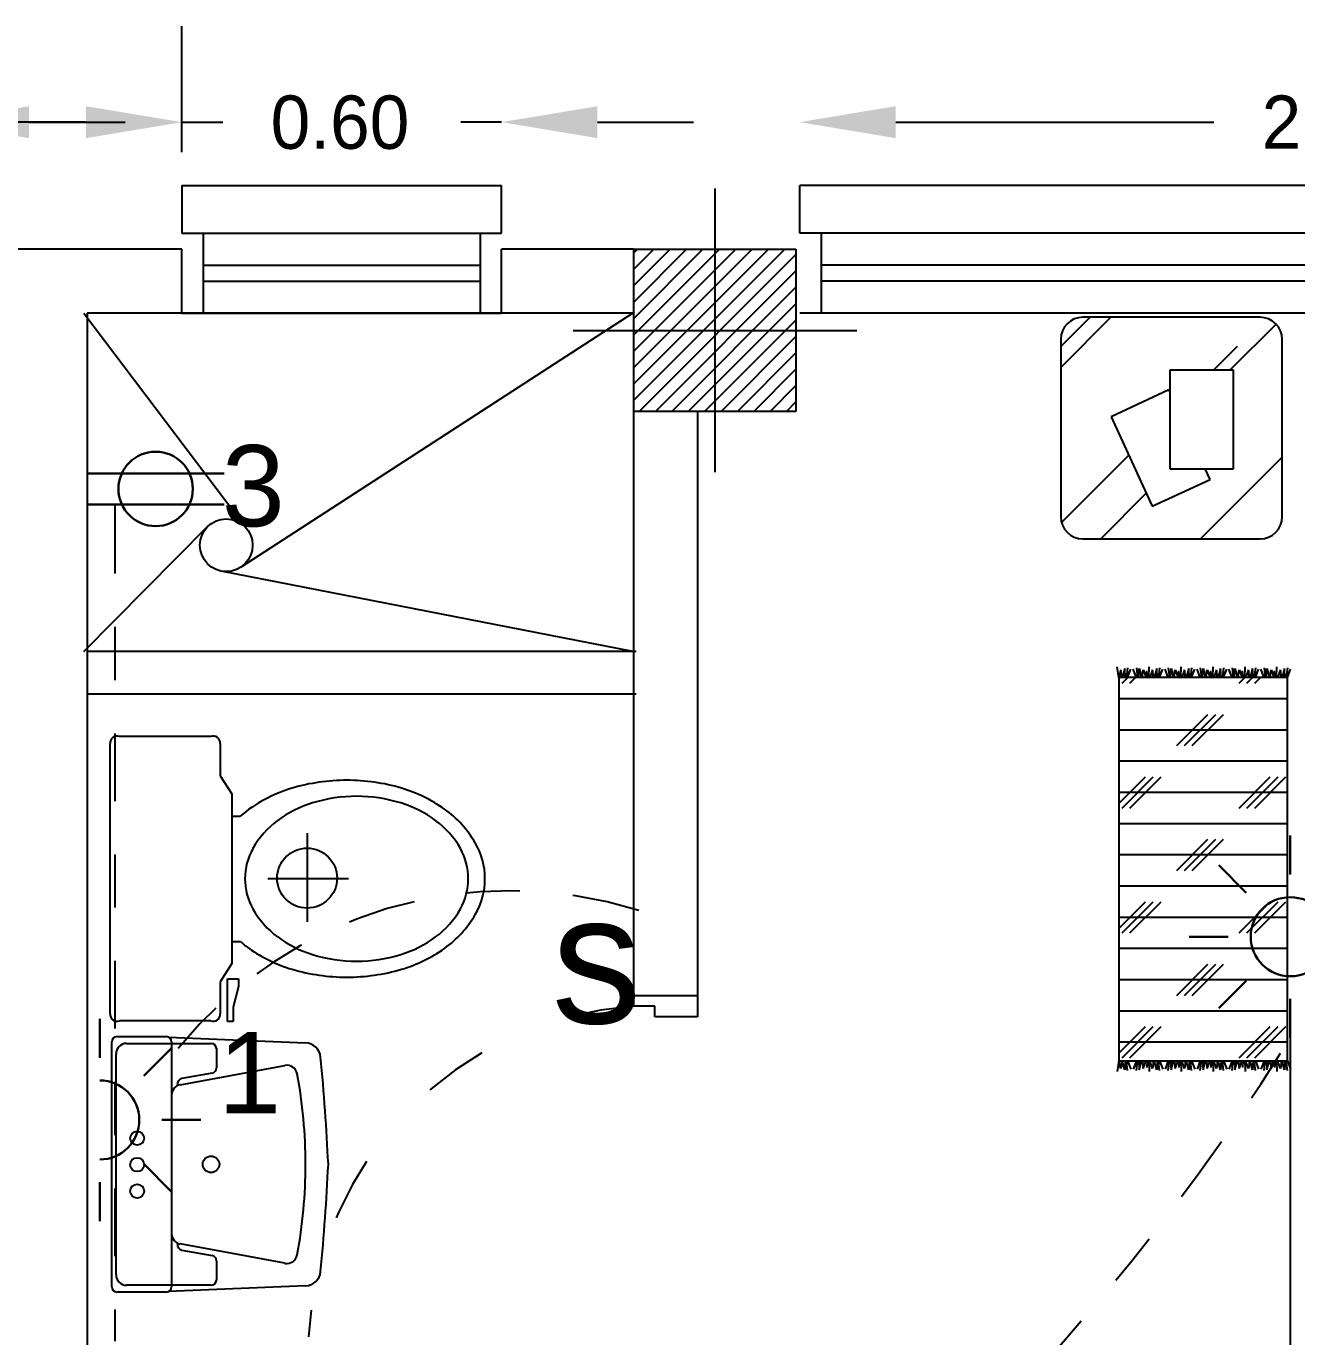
# Model space of a CAD drawing. Extents: x 877.3 to 905.5, y -378.9 to -356.4.
# Drawn here: x 882.188 to 884.573, y -370.705 to -368.246 of the extents above; entities that cross this region are included whole.
import ezdxf

# ---------------------------------------------------------------- set-up
doc = ezdxf.new("R2010")
doc.units = 0
doc.header["$LTSCALE"] = 0.01
doc.linetypes.add('ACAD_ISO03W100', pattern=[30, 12, -18])
doc.linetypes.add('DASHDOT', pattern=[25.4, 12.7, -6.35, 0, -6.35])
doc.layers.get('0').update_dxf_attribs({"linetype": 'CONTINUOUS'})
doc.styles.add('BARRIOS', font='arial.ttf')

msp = doc.modelspace()

# ---------------------------------------------------------------- linework, layer by layer
at = {"color": 7}
for p, q in [((882.4805, -368.4821), (882.4805, -368.2461)), ((882.3005, -368.4261), (882.1205, -368.4261)), ((882.1939, -368.4261), (882.3739, -368.4261)), ((882.4805, -368.4261), (882.5572, -368.4261)), ((883.0805, -368.4261), (883.0038, -368.4261)), ((883.2605, -368.4261), (883.4405, -368.4261)), ((883.8201, -368.4261), (884.4168, -368.4261)), ((882.4805, -368.5446), (883.0805, -368.5446)), ((882.4805, -368.5446), (882.4805, -368.6346)), ((883.0805, -368.6346), (883.0805, -368.5446)), ((883.4809, -368.5506), (883.4809, -369.0826)), ((885.6401, -368.5446), (883.6401, -368.5446)), ((883.6401, -368.6346), (883.6401, -368.5446)), ((882.4805, -368.6346), (883.0805, -368.6346)), ((882.5205, -368.6346), (882.5205, -368.7846)), ((883.0405, -368.6346), (883.0405, -368.7846)), ((885.6401, -368.6346), (883.6401, -368.6346)), ((883.6801, -368.6346), (883.6801, -368.7846)), ((883.3289, -368.6646), (883.6329, -368.6646)), ((883.3289, -368.9686), (883.3289, -368.6646)), ((883.3289, -368.6713), (883.3356, -368.6646)), ((883.3289, -368.702), (883.3664, -368.6646)), ((883.3289, -368.7328), (883.3971, -368.6646)), ((883.3289, -368.7635), (883.4278, -368.6646)), ((883.3289, -368.7942), (883.4585, -368.6646)), ((883.3289, -368.8249), (883.4892, -368.6646)), ((883.3289, -368.8556), (883.5199, -368.6646)), ((883.3289, -368.8863), (883.5506, -368.6646)), ((883.3289, -368.917), (883.5813, -368.6646)), ((883.3289, -368.9477), (883.6121, -368.6646)), ((883.3289, -368.6646), (883.6329, -368.6646)), ((883.3289, -368.9686), (883.3289, -368.6646)), ((883.3388, -368.9686), (883.6329, -368.6745)), ((883.6329, -368.6646), (883.6329, -368.9686)), ((883.6329, -368.6646), (883.6329, -368.9686)), ((882.5205, -368.6946), (883.0405, -368.6946)), ((883.3695, -368.9686), (883.6329, -368.7052)), ((885.6001, -368.6946), (883.6801, -368.6946)), ((882.5205, -368.7246), (883.0405, -368.7246)), ((885.6001, -368.7246), (883.6801, -368.7246)), ((883.4002, -368.9686), (883.6329, -368.7359)), ((883.4309, -368.9686), (883.6329, -368.7666)), ((882.4805, -368.7846), (883.0805, -368.7846)), ((883.4616, -368.9686), (883.6329, -368.7973)), ((885.6401, -368.7846), (883.6401, -368.7846)), ((884.1848, -368.7921), (884.1298, -368.8471)), ((884.224, -368.7921), (884.1298, -368.8863)), ((884.5038, -368.7921), (884.1713, -368.7921)), ((884.5338, -368.8048), (884.4471, -368.8915)), ((883.2149, -368.8166), (883.7469, -368.8166)), ((883.4923, -368.9686), (883.6329, -368.828)), ((884.1298, -368.8336), (884.1298, -369.1661)), ((884.4611, -368.847), (884.4165, -368.8915)), ((884.5454, -369.1661), (884.5454, -368.8336)), ((883.523, -368.9686), (883.6329, -368.8587)), ((883.5538, -368.9686), (883.6329, -368.8894)), ((883.5845, -368.9686), (883.6329, -368.9202)), ((883.6152, -368.9686), (883.6329, -368.9509)), ((883.6329, -368.9686), (883.3289, -368.9686)), ((883.6329, -368.9686), (883.3289, -368.9686)), ((884.2574, -369.0507), (884.1312, -369.1769)), ((884.5454, -369.0547), (884.3924, -369.2077)), ((884.2904, -369.1223), (884.205, -369.2077)), ((884.1713, -369.2077), (884.5038, -369.2077)), ((883.3331, -369.419), (882.3031, -369.419)), ((884.2388, -369.4679), (884.2358, -369.448)), ((884.2423, -369.4534), (884.2388, -369.4679)), ((884.2388, -369.4701), (884.241, -369.4679)), ((884.5551, -369.4679), (884.2388, -369.4679)), ((884.2388, -369.4679), (884.2388, -370.1869)), ((884.2442, -369.4679), (884.2423, -369.4534)), ((884.245, -369.4786), (884.2556, -369.4679)), ((884.2501, -369.4512), (884.2454, -369.4679)), ((884.2509, -369.4679), (884.2501, -369.4512)), ((884.2554, -369.45), (884.2533, -369.4679)), ((884.2553, -369.4679), (884.2614, -369.4524)), ((884.2596, -369.4786), (884.2703, -369.4679)), ((884.2717, -369.4679), (884.2657, -369.4524)), ((884.2717, -369.45), (884.2738, -369.4679)), ((884.2762, -369.4679), (884.277, -369.4512)), ((884.277, -369.4512), (884.2816, -369.4679)), ((884.2829, -369.4679), (884.2847, -369.4534)), ((884.2847, -369.4534), (884.2902, -369.4679)), ((884.2918, -369.4679), (884.2913, -369.4556)), ((884.2952, -369.4679), (884.2957, -369.448)), ((884.3023, -369.4534), (884.2969, -369.4679)), ((884.3041, -369.4679), (884.3023, -369.4534)), ((884.31, -369.4512), (884.3054, -369.4679)), ((884.3108, -369.4679), (884.31, -369.4512)), ((884.3153, -369.45), (884.3132, -369.4679)), ((884.3153, -369.4679), (884.3213, -369.4524)), ((884.3317, -369.4679), (884.3256, -369.4524)), ((884.3316, -369.45), (884.3337, -369.4679)), ((884.3361, -369.4679), (884.3369, -369.4512)), ((884.3369, -369.4512), (884.3416, -369.4679)), ((884.3429, -369.4679), (884.3447, -369.4534)), ((884.3447, -369.4534), (884.3501, -369.4679)), ((884.3517, -369.4679), (884.3513, -369.4556)), ((884.3552, -369.4679), (884.3557, -369.448)), ((884.3622, -369.4534), (884.3568, -369.4679)), ((884.3641, -369.4679), (884.3622, -369.4534)), ((884.37, -369.4512), (884.3654, -369.4679)), ((884.3708, -369.4679), (884.37, -369.4512)), ((884.3753, -369.45), (884.3732, -369.4679)), ((884.3752, -369.4679), (884.3813, -369.4524)), ((884.3917, -369.4679), (884.3856, -369.4524)), ((884.3916, -369.45), (884.3937, -369.4679)), ((884.3961, -369.4679), (884.3969, -369.4512)), ((884.3969, -369.4512), (884.4015, -369.4679)), ((884.4028, -369.4679), (884.4046, -369.4534)), ((884.4046, -369.4534), (884.4101, -369.4679)), ((884.4117, -369.4679), (884.4112, -369.4556)), ((884.4151, -369.4679), (884.4156, -369.448)), ((884.4222, -369.4534), (884.4168, -369.4679)), ((884.424, -369.4679), (884.4222, -369.4534)), ((884.4299, -369.4512), (884.4253, -369.4679)), ((884.4307, -369.4679), (884.4299, -369.4512)), ((884.4352, -369.45), (884.4331, -369.4679)), ((884.4352, -369.4679), (884.4412, -369.4524)), ((884.4516, -369.4679), (884.4455, -369.4524)), ((884.4515, -369.45), (884.4536, -369.4679)), ((884.456, -369.4679), (884.4568, -369.4512)), ((884.4568, -369.4512), (884.4615, -369.4679)), ((884.4628, -369.4679), (884.4646, -369.4534)), ((884.4645, -369.4786), (884.4752, -369.4679)), ((884.4646, -369.4534), (884.47, -369.4679)), ((884.4716, -369.4679), (884.4712, -369.4556)), ((884.4751, -369.4679), (884.4756, -369.448)), ((884.4821, -369.4534), (884.4767, -369.4679)), ((884.4792, -369.4786), (884.4899, -369.4679)), ((884.484, -369.4679), (884.4821, -369.4534)), ((884.4899, -369.4512), (884.4853, -369.4679)), ((884.4907, -369.4679), (884.4899, -369.4512)), ((884.4952, -369.45), (884.4931, -369.4679)), ((884.4938, -369.4786), (884.5045, -369.4679)), ((884.4951, -369.4679), (884.5012, -369.4524)), ((884.5116, -369.4679), (884.5055, -369.4524)), ((884.5115, -369.45), (884.5136, -369.4679)), ((884.516, -369.4679), (884.5168, -369.4512)), ((884.5168, -369.4512), (884.5214, -369.4679)), ((884.5227, -369.4679), (884.5245, -369.4534)), ((884.5245, -369.4534), (884.53, -369.4679)), ((884.5316, -369.4679), (884.5311, -369.4556)), ((884.535, -369.4679), (884.5355, -369.448)), ((884.5421, -369.4534), (884.5367, -369.4679)), ((884.5439, -369.4679), (884.5421, -369.4534)), ((884.5498, -369.4512), (884.5452, -369.4679)), ((884.5506, -369.4679), (884.5498, -369.4512)), ((884.5551, -369.45), (884.553, -369.4679)), ((884.5551, -369.4679), (884.5611, -369.4524)), ((884.5551, -370.1869), (884.5551, -369.4679)), ((883.3331, -369.499), (882.3031, -369.499)), ((884.5551, -369.5079), (884.2388, -369.5079)), ((884.3474, -369.5957), (884.406, -369.5371)), ((884.3621, -369.5957), (884.4206, -369.5371)), ((884.3767, -369.5957), (884.4353, -369.5371)), ((884.5551, -369.5665), (884.2388, -369.5665)), ((882.3459, -370.0987), (882.3459, -369.5919)), ((882.5348, -369.5786), (882.3637, -369.5786)), ((882.5526, -369.5919), (882.5526, -369.6521)), ((884.5551, -369.625), (884.2388, -369.625)), ((882.5526, -369.6521), (882.5741, -369.686)), ((884.2388, -369.7043), (884.2889, -369.6542)), ((884.245, -369.7128), (884.3035, -369.6542)), ((884.2596, -369.7128), (884.3181, -369.6542)), ((884.4645, -369.7128), (884.5231, -369.6542)), ((884.4792, -369.7128), (884.5377, -369.6542)), ((884.4938, -369.7128), (884.5524, -369.6542)), ((882.5741, -369.686), (882.5741, -370.0046)), ((884.5551, -369.6836), (884.2388, -369.6836)), ((882.5741, -369.7277, 0.32), (882.59, -369.7277, 0.32)), ((882.7156, -369.76), (882.7156, -369.9263)), ((884.5551, -369.7422), (884.2388, -369.7422)), ((884.3474, -369.8299), (884.406, -369.7714)), ((884.3621, -369.8299), (884.4206, -369.7714)), ((884.3767, -369.8299), (884.4353, -369.7714)), ((884.5551, -369.8007), (884.2388, -369.8007)), ((882.7934, -369.8453), (882.6421, -369.8453)), ((884.5551, -369.8593), (884.2388, -369.8593)), ((884.2388, -369.9386), (884.2889, -369.8885)), ((884.245, -369.947), (884.3035, -369.8885)), ((884.2596, -369.947), (884.3181, -369.8885)), ((884.4645, -369.947), (884.5231, -369.8885)), ((884.4792, -369.947), (884.5377, -369.8885)), ((884.4938, -369.947), (884.5524, -369.8885)), ((884.5551, -369.9178), (884.2388, -369.9178)), ((882.5741, -369.9629, 0.32), (882.5905, -369.9629, 0.32)), ((884.5551, -369.9764), (884.2388, -369.9764)), ((882.5741, -370.0046), (882.5526, -370.0385)), ((884.3474, -370.0641), (884.406, -370.0056)), ((884.3621, -370.0641), (884.4206, -370.0056)), ((884.3767, -370.0641), (884.4353, -370.0056)), ((882.566, -370.033, 0.62), (882.5871, -370.033, 0.62)), ((882.566, -370.113, 0.62), (882.566, -370.033, 0.62)), ((882.5871, -370.033, 0.62), (882.5871, -370.0474, 0.62)), ((884.5551, -370.0349), (884.2388, -370.0349)), ((882.5526, -370.0385), (882.5526, -370.0987)), ((882.5871, -370.0474, 0.62), (882.5769, -370.0865, 0.62)), ((883.3281, -370.0646), (883.3281, -370.0846)), ((883.4481, -370.0646), (883.4481, -370.1046)), ((882.5769, -370.0865, 0.62), (882.5769, -370.113, 0.62)), ((883.3681, -370.0846), (883.3281, -370.0846)), ((883.3681, -370.1046), (883.3681, -370.0846)), ((883.4481, -370.1046), (883.3681, -370.1046)), ((884.5551, -370.0935), (884.2388, -370.0935)), ((882.5348, -370.112), (882.3637, -370.112)), ((882.5769, -370.113, 0.62), (882.566, -370.113, 0.62)), ((884.2388, -370.1728), (884.2889, -370.1227)), ((884.245, -370.1812), (884.3035, -370.1227)), ((884.2596, -370.1812), (884.3181, -370.1227)), ((884.4645, -370.1812), (884.5231, -370.1227)), ((884.4792, -370.1812), (884.5377, -370.1227)), ((884.4938, -370.1812), (884.5524, -370.1227)), ((882.349, -370.3811), (882.349, -370.1514)), ((882.3589, -370.1415), (882.4514, -370.1415)), ((882.3769, -370.1542), (882.5354, -370.1542)), ((882.4553, -370.1423), (882.7126, -370.1532)), ((882.4613, -370.1514), (882.4613, -370.3811)), ((884.5551, -370.152), (884.2388, -370.152)), ((882.3571, -370.5882), (882.3571, -370.174)), ((882.5453, -370.1641), (882.5453, -370.2002)), ((882.4775, -370.2317), (882.6739, -370.1954)), ((884.2388, -370.1869), (884.2358, -370.2068)), ((884.2388, -370.1869), (884.5551, -370.1869)), ((884.2423, -370.2014), (884.2388, -370.1869)), ((884.2442, -370.1869), (884.2423, -370.2014)), ((884.2501, -370.2036), (884.2454, -370.1869)), ((884.2509, -370.1869), (884.2501, -370.2036)), ((884.2554, -370.2048), (884.2533, -370.1869)), ((884.2553, -370.1869), (884.2614, -370.2024)), ((884.2717, -370.1869), (884.2657, -370.2024)), ((884.2717, -370.2048), (884.2738, -370.1869)), ((884.2762, -370.1869), (884.277, -370.2036)), ((884.277, -370.2036), (884.2816, -370.1869)), ((884.2829, -370.1869), (884.2847, -370.2014)), ((884.2847, -370.2014), (884.2902, -370.1869)), ((884.2918, -370.1869), (884.2913, -370.1992)), ((884.2952, -370.1869), (884.2957, -370.2068)), ((884.3023, -370.2014), (884.2969, -370.1869)), ((884.3041, -370.1869), (884.3023, -370.2014)), ((884.31, -370.2036), (884.3054, -370.1869)), ((884.3108, -370.1869), (884.31, -370.2036)), ((884.3153, -370.2048), (884.3132, -370.1869)), ((884.3153, -370.1869), (884.3213, -370.2024)), ((884.3317, -370.1869), (884.3256, -370.2024)), ((884.3316, -370.2048), (884.3337, -370.1869)), ((884.3361, -370.1869), (884.3369, -370.2036)), ((884.3369, -370.2036), (884.3416, -370.1869)), ((884.3429, -370.1869), (884.3447, -370.2014)), ((884.3447, -370.2014), (884.3501, -370.1869)), ((884.3517, -370.1869), (884.3513, -370.1992)), ((884.3552, -370.1869), (884.3557, -370.2068)), ((884.3622, -370.2014), (884.3568, -370.1869)), ((884.3641, -370.1869), (884.3622, -370.2014)), ((884.37, -370.2036), (884.3654, -370.1869)), ((884.3708, -370.1869), (884.37, -370.2036)), ((884.3753, -370.2048), (884.3732, -370.1869)), ((884.3752, -370.1869), (884.3813, -370.2024)), ((884.3917, -370.1869), (884.3856, -370.2024)), ((884.3916, -370.2048), (884.3937, -370.1869)), ((884.3961, -370.1869), (884.3969, -370.2036)), ((884.3969, -370.2036), (884.4015, -370.1869)), ((884.4028, -370.1869), (884.4046, -370.2014)), ((884.4046, -370.2014), (884.4101, -370.1869)), ((884.4117, -370.1869), (884.4112, -370.1992)), ((884.4151, -370.1869), (884.4156, -370.2068)), ((884.4222, -370.2014), (884.4168, -370.1869)), ((884.424, -370.1869), (884.4222, -370.2014)), ((884.4299, -370.2036), (884.4253, -370.1869)), ((884.4307, -370.1869), (884.4299, -370.2036)), ((884.4352, -370.2048), (884.4331, -370.1869)), ((884.4352, -370.1869), (884.4412, -370.2024)), ((884.4516, -370.1869), (884.4455, -370.2024)), ((884.4515, -370.2048), (884.4536, -370.1869)), ((884.456, -370.1869), (884.4568, -370.2036)), ((884.4568, -370.2036), (884.4615, -370.1869)), ((884.4628, -370.1869), (884.4646, -370.2014)), ((884.4646, -370.2014), (884.47, -370.1869)), ((884.4716, -370.1869), (884.4712, -370.1992)), ((884.4751, -370.1869), (884.4756, -370.2068)), ((884.4821, -370.2014), (884.4767, -370.1869)), ((884.484, -370.1869), (884.4821, -370.2014)), ((884.4899, -370.2036), (884.4853, -370.1869)), ((884.4907, -370.1869), (884.4899, -370.2036)), ((884.4952, -370.2048), (884.4931, -370.1869)), ((884.4951, -370.1869), (884.5012, -370.2024)), ((884.5116, -370.1869), (884.5055, -370.2024)), ((884.5115, -370.2048), (884.5136, -370.1869)), ((884.516, -370.1869), (884.5168, -370.2036)), ((884.5168, -370.2036), (884.5214, -370.1869)), ((884.5227, -370.1869), (884.5245, -370.2014)), ((884.5245, -370.2014), (884.53, -370.1869)), ((884.5316, -370.1869), (884.5311, -370.1992)), ((884.535, -370.1869), (884.5355, -370.2068)), ((884.5421, -370.2014), (884.5367, -370.1869)), ((884.5439, -370.1869), (884.5421, -370.2014)), ((884.5498, -370.2036), (884.5452, -370.1869)), ((884.5506, -370.1869), (884.5498, -370.2036)), ((884.5551, -370.2048), (884.553, -370.1869)), ((884.5551, -370.1869), (884.5611, -370.2024)), ((882.4723, -370.2314), (882.4726, -370.2337)), ((882.5372, -370.2099), (882.4803, -370.2203)), ((882.349, -370.6108), (882.349, -370.3811)), ((882.4613, -370.3811), (882.4613, -370.6108)), ((882.4726, -370.5286), (882.4723, -370.5308)), ((882.6739, -370.5668), (882.4775, -370.5305)), ((882.4803, -370.5419), (882.5372, -370.5523)), ((882.5453, -370.562), (882.5453, -370.5981)), ((882.4514, -370.6207), (882.3589, -370.6207)), ((882.5354, -370.608), (882.3769, -370.608)), ((882.7126, -370.6091), (882.4553, -370.6199))]:
    msp.add_line(p, q, dxfattribs=at)
at = {"color": 7, "linetype": 'Continuous'}
for p, q in [((882.4805, -368.6646), (882.0139, -368.6646)), ((882.4805, -368.7846), (882.4805, -368.6646)), ((883.3281, -368.6646), (883.0805, -368.6646)), ((883.0805, -368.7846), (883.0805, -368.6646)), ((883.3281, -368.6646), (883.3281, -369.3846)), ((883.3281, -368.6646), (883.4481, -368.6646)), ((882.2969, -368.7846), (882.6033, -369.1899)), ((883.3281, -368.7846), (882.3031, -368.7846)), ((882.3031, -368.7846), (882.3031, -371.9426)), ((883.3269, -368.7846), (882.5908, -369.2612)), ((884.4542, -368.8915), (884.3345, -368.8915)), ((884.3345, -368.8915), (884.3345, -369.0765)), ((884.4542, -369.0765), (884.4542, -368.8915)), ((884.3329, -368.9285), (884.2242, -368.9786)), ((884.3345, -368.9319), (884.3329, -368.9285)), ((883.4481, -368.9686), (883.4481, -369.3846)), ((884.2242, -368.9786), (884.3015, -369.1466)), ((884.3015, -369.1466), (884.4103, -369.0965)), ((884.3345, -369.0765), (884.4542, -369.0765)), ((884.4103, -369.0965), (884.4011, -369.0765)), ((882.2969, -369.419), (882.5288, -369.1849)), ((883.3269, -369.419), (882.5544, -369.2682)), ((883.3281, -369.3846), (883.3281, -370.0646)), ((883.4481, -369.3846), (883.4481, -370.0646)), ((883.3281, -370.0646), (883.4481, -370.0646)), ((884.5606, -370.144), (884.5606, -372.5541))]:
    msp.add_line(p, q, dxfattribs=at)
at = {"color": 7, "lineweight": 30}
for p, q in [((882.4314, -369.085), (882.3031, -369.085)), ((882.4314, -369.085), (882.5598, -369.085)), ((882.4314, -369.1431), (882.3031, -369.1431)), ((882.4314, -369.1431), (882.5598, -369.1431)), ((884.5606, -369.8374), (884.5606, -369.7643)), ((884.478, -369.8716), (884.4263, -369.8199)), ((884.4438, -369.9542), (884.3707, -369.9542)), ((884.478, -370.0367), (884.4263, -370.0884)), ((884.5606, -370.0709), (884.5606, -370.144)), ((882.3265, -370.1811), (882.3265, -370.108)), ((882.4091, -370.2153), (882.4608, -370.1636)), ((882.4433, -370.2978), (882.5164, -370.2978)), ((882.4091, -370.3804), (882.4608, -370.4321)), ((882.3265, -370.4146), (882.3265, -370.4877))]:
    msp.add_line(p, q, dxfattribs=at)
at = {"color": 7, "linetype": 'DASHDOT'}
msp.add_line((882.3545, -369.1456), (882.3545, -370.7127), dxfattribs=at)
at = {"color": 7, "lineweight": 30}
for centre, radius in [((882.4314, -369.1141), 0.0698), ((884.5606, -369.9542), 0.0742)]:
    msp.add_circle(centre, radius, dxfattribs=at)
at = {"color": 7, "linetype": 'Continuous'}
msp.add_circle((882.5639, -369.2197), 0.0494, dxfattribs=at)
at = {"color": 7}
for centre, radius in [((882.7156, -369.8442), 0.0562), ((882.3966, -370.3322), 0.013), ((882.3966, -370.3818), 0.013), ((882.5354, -370.3811), 0.0155), ((882.3966, -370.4313), 0.013)]:
    msp.add_circle(centre, radius, dxfattribs=at)
for centre, radius, start, end in [((884.1713, -368.8336), 0.0416, 90, 180), ((884.5038, -368.8336), 0.0416, 360, 90), ((884.1713, -369.1661), 0.0416, 180, 270), ((884.5038, -369.1661), 0.0416, 270, 360), ((882.3591, -369.591), 0.0132, 69.6901, 184.0497), ((882.5394, -369.591), 0.0132, 355.9503, 110.3099), ((882.7901, -370.0232), 0.3626, 90, 106.4428), ((882.7901, -370.0232), 0.3626, 73.5572, 90), ((882.7643, -369.9358), 0.2714, 106.4428, 129.9504), ((882.8085, -369.9739), 0.2832, 90, 106.9878), ((882.8085, -369.9739), 0.2832, 73.0122, 90), ((882.8159, -369.9358), 0.2714, 54.5301, 73.5572), ((882.7893, -369.9108), 0.2171, 106.9878, 126.4101), ((882.8278, -369.9108), 0.2171, 53.5899, 73.0122), ((882.8554, -369.8804), 0.2034, 30.1717, 54.5301), ((882.7597, -369.8707), 0.1674, 126.4101, 150.6806), ((882.8574, -369.8707), 0.1674, 29.3194, 53.5899), ((882.7145, -369.8453), 0.1155, 150.6806, 180), ((882.9026, -369.8453), 0.1155, 360, 29.3194), ((882.9157, -369.8453), 0.1337, 360, 30.1717), ((882.7145, -369.8453), 0.1155, 180, 209.3194), ((882.9026, -369.8453), 0.1155, 330.6806, 0), ((882.9157, -369.8453), 0.1337, 329.8283, 0), ((882.7597, -369.8199), 0.1674, 209.3194, 233.5899), ((882.8574, -369.8199), 0.1674, 306.4101, 330.6806), ((882.8554, -369.8103), 0.2034, 305.4699, 329.8283), ((882.7893, -369.7799), 0.2171, 233.5899, 253.0122), ((882.8278, -369.7799), 0.2171, 286.9878, 306.4101), ((882.7248, -369.8103), 0.2034, 228.6436, 234.5301), ((882.7643, -369.7549), 0.2714, 234.5301, 253.5572), ((882.8159, -369.7549), 0.2714, 286.4428, 305.4699), ((882.8085, -369.7167), 0.2832, 253.0122, 270), ((882.8085, -369.7167), 0.2832, 270, 286.9878), ((882.7901, -369.6674), 0.3626, 253.5572, 270), ((882.7901, -369.6674), 0.3626, 270, 286.4428), ((882.3591, -370.0996), 0.0132, 175.9503, 290.3099), ((882.5394, -370.0996), 0.0132, 249.6901, 4.0497), ((882.3589, -370.1514), 0.0099, 90, 180), ((882.3769, -370.174), 0.0198, 90, 180), ((882.4514, -370.1514), 0.0099, 0, 90), ((882.5354, -370.1641), 0.0099, 0, 90), ((882.7114, -370.1829), 0.0297, 5.3732, 87.5846), ((878.1868, -370.6084), 4.5743, 2.8485, 5.3732), ((882.5354, -370.2002), 0.0099, 280.3427, 0), ((882.6775, -370.2149), 0.0198, 10.703, 100.4688), ((882.4811, -370.2512), 0.0198, 100.4688, 180), ((882.4821, -370.2301), 0.0099, 100.3427, 187.8212), ((881.8181, -370.3773), 0.8944, 359.7567, 10.703), ((881.8181, -370.3849), 0.8944, 349.297, 0.2433), ((878.1868, -370.1538), 4.5743, 354.6268, 357.1515), ((882.4811, -370.5111), 0.0198, 180, 259.5312), ((882.4821, -370.5322), 0.0099, 172.1788, 259.6573), ((882.6775, -370.5474), 0.0198, 259.5312, 349.297), ((882.5354, -370.562), 0.0099, 0, 79.6573), ((882.3769, -370.5882), 0.0198, 180, 270), ((882.5354, -370.5981), 0.0099, 270, 0), ((882.7114, -370.5794), 0.0297, 272.4154, 354.6268), ((882.3589, -370.6108), 0.0099, 180, 270), ((882.4514, -370.6108), 0.0099, 270, 0)]:
    msp.add_arc(centre, radius, start, end, dxfattribs=at)
at = {"color": 7, "linetype": 'DASHDOT'}
for centre, radius, start, end in [((883.0961, -370.6704), 0.8026, 72.4657, 140.8459), ((880.9246, -367.8703), 4.2884, 306.0467, 327.9805)]:
    msp.add_arc(centre, radius, start, end, dxfattribs=at)
at = {"color": 7, "linetype": 'ACAD_ISO03W100'}
msp.add_arc((883.3735, -370.7393), 0.6562, 93.9721, 176.9747, dxfattribs=at)
at = {"color": 7, "lineweight": 30}
msp.add_arc((882.3265, -370.2978), 0.0742, 270, 90, dxfattribs=at)
at = {"color": 7}
for points in [[(882.1939, -368.3961), (882.1939, -368.4561), (882.0139, -368.4261)], [(882.3005, -368.3961), (882.3005, -368.4561), (882.4805, -368.4261)], [(883.2605, -368.3961), (883.2605, -368.4561), (883.0805, -368.4261)], [(883.8201, -368.3961), (883.8201, -368.4561), (883.6401, -368.4261)]]:
    msp.add_solid(points, dxfattribs=at)

# ---------------------------------------------------------------- texts
at = {"color": 7, "linetype": 'Continuous'}
for s, p in [('0.60', (882.6472, -368.4761)), ('2.00', (884.5068, -368.4761))]:
    msp.add_text(s, height=0.1, dxfattribs=at).set_placement(p)
at = {"color": 7, "linetype": 'Continuous', "style": 'BARRIOS'}
for s, height, p in [('3', 0.1523, (882.5554, -369.1842)), ('s', 0.2416, (883.1743, -370.1166)), ('1', 0.1523, (882.5484, -370.2853))]:
    msp.add_text(s, height=height, dxfattribs=at).set_placement(p)

doc.saveas('drawing.dxf')
